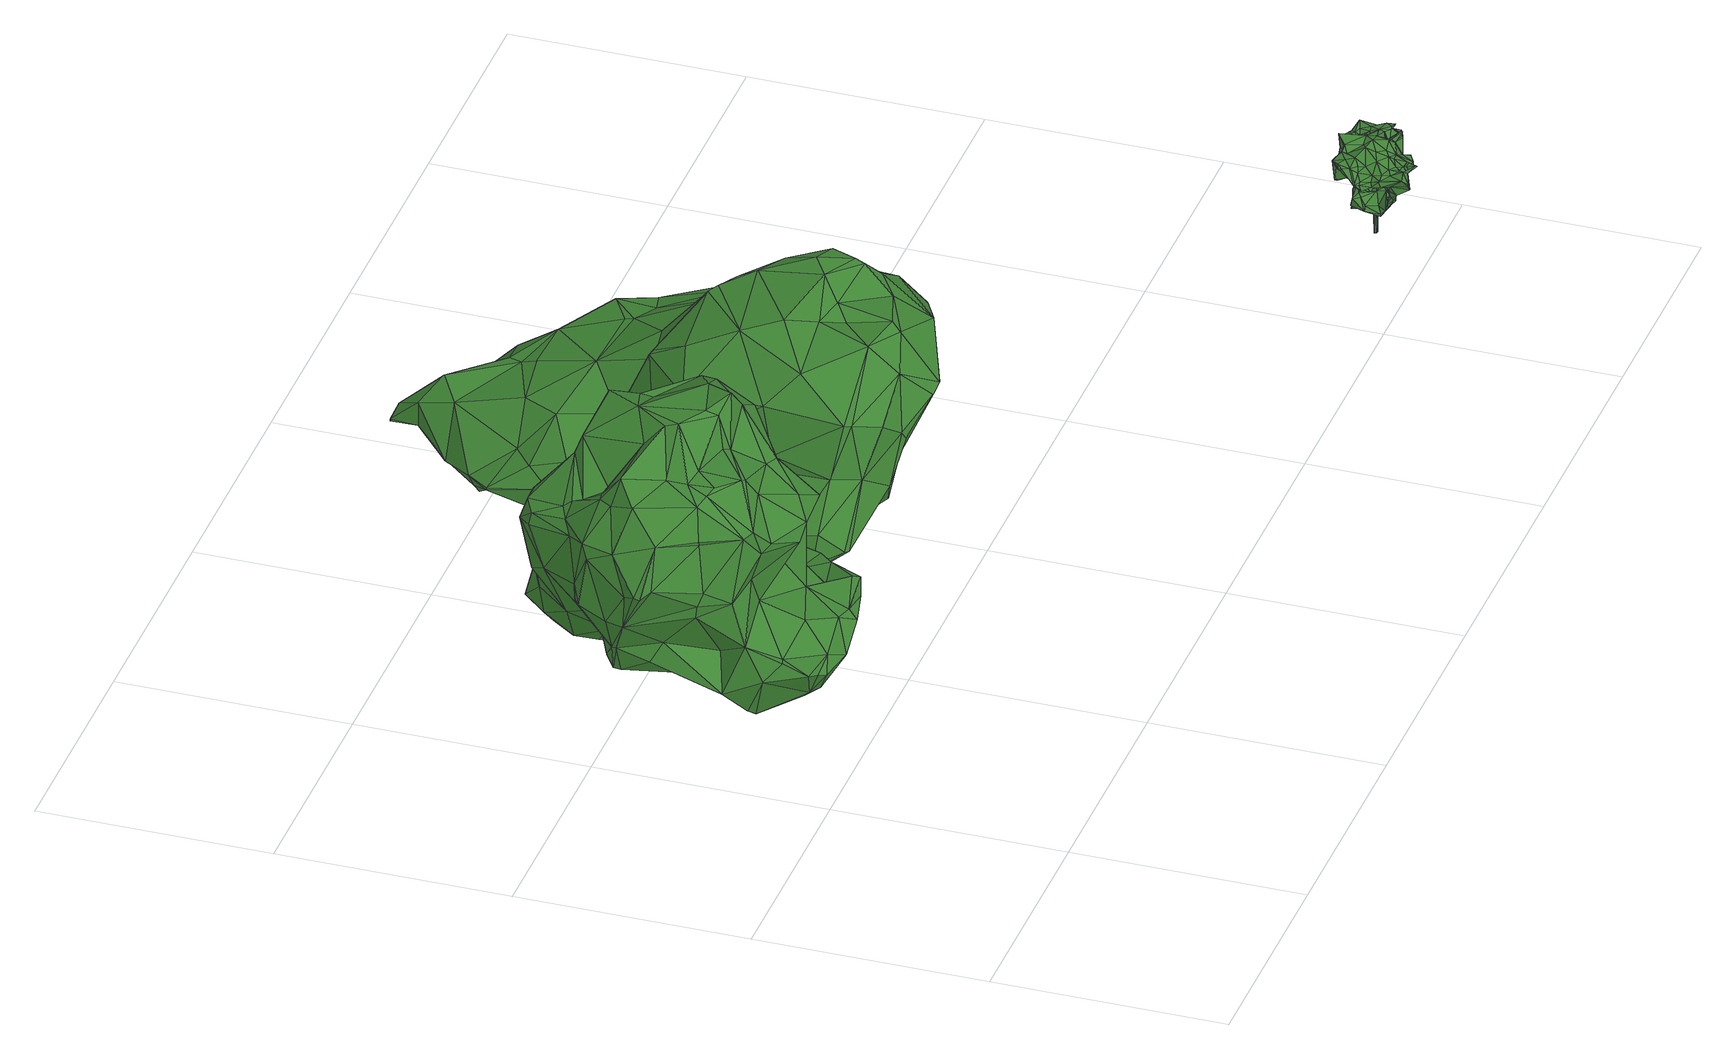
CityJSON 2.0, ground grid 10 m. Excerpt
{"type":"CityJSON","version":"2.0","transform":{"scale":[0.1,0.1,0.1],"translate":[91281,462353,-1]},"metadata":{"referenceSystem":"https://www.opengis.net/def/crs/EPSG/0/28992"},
"CityObjects":{
"tree1":{"type":"SolitaryVegetationObject","attributes":{"gtid":221,"crown_width_m":14.37,"crown_median_z":3.94,"trunk_H_m":4.12,"trunk_DBH_m":0.505,"trunk_radius_m":0.253,"trunk_base_height_m":-0.18,"original_gtid":"226"},"geometry":[{"type":"Solid","lod":"3","boundaries":[[[[0,1,2]],[[3,4,5]],[[6,7,8]],[[9,10,11]],[[12,11,13]],[[14,15,16]],[[4,17,18]],[[19,20,21]],[[22,23,24]],[[25,26,27]],[[28,29,30]],[[22,31,32]],[[33,34,35]],[[36,37,38]],[[39,40,41]],[[42,43,44]],[[45,46,47]],[[48,49,50]],[[51,52,53]],[[54,52,51]],[[55,56,57]],[[55,57,58]],[[59,24,60]],[[61,62,63]],[[64,65,66]],[[67,68,69]],[[49,38,70]],[[46,71,47]],[[72,73,74]],[[75,76,77]],[[78,79,23]],[[80,6,81]],[[82,83,84]],[[75,85,86]],[[85,65,86]],[[87,86,65]],[[88,66,85]],[[89,32,90]],[[91,24,92]],[[93,35,94]],[[95,96,84]],[[97,98,99]],[[100,97,99]],[[18,57,56]],[[18,56,101]],[[50,49,102]],[[103,104,105]],[[70,102,49]],[[106,14,107]],[[50,108,109]],[[109,108,48]],[[108,50,102]],[[97,110,98]],[[50,109,48]],[[111,92,112]],[[10,113,114]],[[2,115,116]],[[91,60,24]],[[117,118,119]],[[107,45,120]],[[121,75,77]],[[121,122,75]],[[87,84,83]],[[123,95,124]],[[44,43,46]],[[125,126,127]],[[57,128,58]],[[113,129,130]],[[120,45,47]],[[57,131,132]],[[57,132,128]],[[17,133,18]],[[14,134,135]],[[136,82,96]],[[106,137,14]],[[138,135,139]],[[140,42,141]],[[9,53,52]],[[142,29,63]],[[143,144,145]],[[146,11,147]],[[63,62,142]],[[134,11,146]],[[148,149,51]],[[150,151,152]],[[10,9,52]],[[153,154,155]],[[113,52,129]],[[10,52,113]],[[45,44,46]],[[156,141,157]],[[42,158,43]],[[111,112,94]],[[122,85,75]],[[159,74,73]],[[38,37,41]],[[69,71,46]],[[6,160,81]],[[161,36,38]],[[162,163,164]],[[162,164,27]],[[140,158,42]],[[163,162,134]],[[122,165,119]],[[22,24,166]],[[47,71,120]],[[167,82,136]],[[167,136,168]],[[89,169,170]],[[89,170,171]],[[172,66,88]],[[161,8,104]],[[104,8,7]],[[173,118,117]],[[80,7,6]],[[163,14,137]],[[143,168,174]],[[162,13,134]],[[25,27,164]],[[52,54,31]],[[175,176,158]],[[24,23,79]],[[92,78,112]],[[24,79,92]],[[32,31,54]],[[177,73,72]],[[78,92,79]],[[64,178,65]],[[77,179,145]],[[42,180,157]],[[29,28,126]],[[181,121,77]],[[33,159,182]],[[73,182,159]],[[93,183,184]],[[83,185,76]],[[13,11,134]],[[76,185,179]],[[76,75,86]],[[77,76,179]],[[18,131,57]],[[154,186,187]],[[21,187,186]],[[134,14,163]],[[24,59,166]],[[78,23,188]],[[125,140,141]],[[18,189,131]],[[76,86,83]],[[83,86,87]],[[89,171,190]],[[67,191,192]],[[193,194,105]],[[194,103,105]],[[117,195,196]],[[69,197,198]],[[199,200,154]],[[77,145,181]],[[190,171,201]],[[143,174,144]],[[202,15,61]],[[19,203,78]],[[166,204,205]],[[105,206,193]],[[142,62,207]],[[61,207,62]],[[184,208,159]],[[49,209,38]],[[210,209,49]],[[159,35,184]],[[36,161,103]],[[211,160,48]],[[99,98,108]],[[179,143,145]],[[159,33,35]],[[38,41,70]],[[184,183,212]],[[184,212,208]],[[159,208,74]],[[213,51,149]],[[21,20,201]],[[197,176,175]],[[53,214,51]],[[182,177,33]],[[73,177,182]],[[184,35,93]],[[68,71,69]],[[197,69,46]],[[6,8,160]],[[211,81,160]],[[167,143,82]],[[121,165,122]],[[85,122,100]],[[85,100,88]],[[215,216,5]],[[215,217,216]],[[215,5,91]],[[94,218,219]],[[94,219,93]],[[220,116,40]],[[220,40,0]],[[46,43,197]],[[68,67,192]],[[36,103,194]],[[161,104,103]],[[185,143,179]],[[88,99,172]],[[144,174,221]],[[194,37,36]],[[7,105,104]],[[106,107,120]],[[117,165,195]],[[124,65,222]],[[124,222,175]],[[176,197,43]],[[177,72,223]],[[224,151,150]],[[225,151,224]],[[108,102,99]],[[102,70,99]],[[172,99,70]],[[99,88,100]],[[83,82,143]],[[83,143,185]],[[114,11,10]],[[216,28,30]],[[167,168,143]],[[12,13,162]],[[28,226,127]],[[227,132,138]],[[31,22,166]],[[30,142,189]],[[30,29,142]],[[156,125,141]],[[227,128,132]],[[52,31,129]],[[96,228,136]],[[96,95,228]],[[123,124,175]],[[150,195,121]],[[181,150,121]],[[35,217,94]],[[112,78,218]],[[95,123,228]],[[71,116,229]],[[230,34,33]],[[230,217,34]],[[217,35,34]],[[28,127,126]],[[177,223,231]],[[80,81,155]],[[113,232,114]],[[233,234,157]],[[189,18,133]],[[189,133,30]],[[192,41,40]],[[135,138,235]],[[135,235,14]],[[133,17,30]],[[41,37,39]],[[153,81,211]],[[153,155,81]],[[168,136,223]],[[72,168,223]],[[236,237,140]],[[161,38,209]],[[199,21,171]],[[171,21,201]],[[144,208,212]],[[144,212,150]],[[144,150,145]],[[59,205,204]],[[166,59,204]],[[227,232,128]],[[33,177,230]],[[64,238,178]],[[198,178,238]],[[87,65,124]],[[201,20,190]],[[190,32,89]],[[90,149,169]],[[213,149,90]],[[21,239,19]],[[203,19,239]],[[31,205,130]],[[129,31,130]],[[58,205,59]],[[203,239,225]],[[18,101,4]],[[58,128,205]],[[66,191,64]],[[240,192,191]],[[192,40,241]],[[242,97,100]],[[156,157,234]],[[4,101,91]],[[125,236,140]],[[3,5,216]],[[4,91,5]],[[157,141,42]],[[127,243,236]],[[228,236,243]],[[145,150,181]],[[71,68,116]],[[214,26,244]],[[44,45,180]],[[65,178,222]],[[66,65,85]],[[128,130,205]],[[60,55,58]],[[60,58,59]],[[101,56,91]],[[55,91,56]],[[55,60,91]],[[245,41,192]],[[64,191,67]],[[238,64,67]],[[106,120,137]],[[242,173,246]],[[210,8,209]],[[8,161,209]],[[246,173,154]],[[211,48,108]],[[110,211,98]],[[108,98,211]],[[164,163,137]],[[237,175,158]],[[237,158,140]],[[158,176,43]],[[160,8,210]],[[160,210,48]],[[223,228,231]],[[183,150,212]],[[74,208,221]],[[74,221,72]],[[247,207,15]],[[54,213,32]],[[90,32,213]],[[84,96,82]],[[215,91,111]],[[111,91,92]],[[121,195,165]],[[228,248,231]],[[9,11,12]],[[231,248,230]],[[120,71,229]],[[120,229,25]],[[214,53,26]],[[214,1,51]],[[228,123,236]],[[224,150,183]],[[100,122,119]],[[63,249,61]],[[139,227,138]],[[142,207,189]],[[25,137,120]],[[164,137,25]],[[26,12,27]],[[27,12,162]],[[26,53,12]],[[53,9,12]],[[247,189,207]],[[7,206,105]],[[7,80,206]],[[72,221,168]],[[168,221,174]],[[203,218,78]],[[238,67,198]],[[198,67,69]],[[224,203,225]],[[112,218,94]],[[126,125,156]],[[126,156,29]],[[250,135,134]],[[139,135,250]],[[239,186,196]],[[117,196,186]],[[245,172,70]],[[41,245,70]],[[147,11,114]],[[231,230,177]],[[87,124,84]],[[216,217,226]],[[226,217,248]],[[116,241,40]],[[111,251,215]],[[217,215,251]],[[138,131,247]],[[247,131,189]],[[128,232,130]],[[113,130,232]],[[15,207,61]],[[199,171,200]],[[170,200,171]],[[26,25,229]],[[26,229,116]],[[198,222,178]],[[197,222,198]],[[131,138,132]],[[28,216,226]],[[84,124,95]],[[0,40,39]],[[233,63,234]],[[156,234,29]],[[172,191,66]],[[252,202,233]],[[240,191,172]],[[97,242,153]],[[153,242,246]],[[202,61,249]],[[246,154,153]],[[153,110,97]],[[153,211,110]],[[194,1,253]],[[245,192,240]],[[245,240,172]],[[26,115,244]],[[127,236,125]],[[206,169,148]],[[206,148,193]],[[216,30,3]],[[17,3,30]],[[247,235,138]],[[252,180,107]],[[45,107,180]],[[15,14,235]],[[247,15,235]],[[136,228,223]],[[4,3,17]],[[63,29,234]],[[1,194,148]],[[1,148,51]],[[193,148,194]],[[0,253,1]],[[0,39,253]],[[253,39,37]],[[37,194,253]],[[1,214,244]],[[146,227,139]],[[2,244,115]],[[170,169,200]],[[206,80,200]],[[197,254,222]],[[239,21,186]],[[173,117,186]],[[173,186,154]],[[21,154,187]],[[199,154,21]],[[154,200,155]],[[166,205,31]],[[206,200,169]],[[80,155,200]],[[2,1,244]],[[144,221,208]],[[22,32,188]],[[22,188,23]],[[78,188,19]],[[250,134,146]],[[250,146,139]],[[19,188,20]],[[190,20,188]],[[32,190,188]],[[63,233,249]],[[202,249,233]],[[42,44,180]],[[2,116,220]],[[2,220,0]],[[183,219,224]],[[93,219,183]],[[224,219,218]],[[224,218,203]],[[100,118,242]],[[100,119,118]],[[242,118,173]],[[228,243,248]],[[127,248,243]],[[89,90,169]],[[54,51,213]],[[148,169,149]],[[94,217,251]],[[196,152,239]],[[94,251,111]],[[225,239,152]],[[150,152,195]],[[196,195,152]],[[233,180,252]],[[157,180,233]],[[14,16,107]],[[26,116,115]],[[202,252,16]],[[107,16,252]],[[202,16,15]],[[230,248,217]],[[127,226,248]],[[114,232,147]],[[227,147,232]],[[146,147,227]],[[210,49,48]],[[236,123,237]],[[175,237,123]],[[225,152,151]],[[68,241,116]],[[192,241,68]],[[175,254,197]],[[175,222,254]],[[165,117,119]],[[255,256,257]],[[255,257,258]],[[258,257,259]],[[258,259,260]],[[259,257,261]],[[259,261,260]],[[257,256,262]],[[257,262,261]],[[261,262,263]],[[261,263,260]],[[263,262,264]],[[263,264,260]],[[262,256,265]],[[262,265,264]],[[264,265,266]],[[264,266,260]],[[266,265,267]],[[266,267,260]],[[265,256,268]],[[265,268,267]],[[268,256,269]],[[268,269,267]],[[267,269,270]],[[267,270,260]],[[270,269,271]],[[270,271,260]],[[269,256,272]],[[269,272,271]],[[271,272,273]],[[271,273,260]],[[273,272,274]],[[273,274,260]],[[272,256,275]],[[272,275,274]],[[274,275,276]],[[274,276,260]],[[275,256,277]],[[275,277,276]],[[276,277,278]],[[276,278,260]],[[277,256,279]],[[277,279,278]],[[278,279,280]],[[278,280,260]],[[280,279,281]],[[280,281,260]],[[279,256,282]],[[279,282,281]],[[281,282,283]],[[281,283,260]],[[282,256,284]],[[282,284,283]],[[283,284,285]],[[283,285,260]],[[284,256,286]],[[284,286,285]],[[285,286,287]],[[285,287,260]],[[287,286,288]],[[287,288,260]],[[286,256,289]],[[286,289,288]],[[288,289,290]],[[288,290,260]],[[289,256,255]],[[289,255,290]],[[290,255,258]],[[290,258,260]]]]}]},
"tree2":{"type":"SolitaryVegetationObject","attributes":{"gtid":233,"crown_width_m":18.89,"crown_median_z":2.87,"trunk_H_m":3.07,"trunk_DBH_m":0.556,"trunk_radius_m":0.278,"trunk_base_height_m":-0.2,"original_gtid":"238"},"geometry":[{"type":"Solid","lod":"3","boundaries":[[[[291,292,293]],[[294,295,296]],[[295,297,296]],[[298,299,300]],[[301,302,303]],[[304,305,296]],[[306,307,308]],[[309,307,306]],[[310,311,312]],[[313,314,315]],[[313,315,316]],[[293,317,318]],[[319,320,321]],[[322,323,324]],[[325,326,327]],[[292,328,329]],[[330,331,298]],[[332,333,334]],[[332,334,335]],[[336,337,338]],[[296,339,304]],[[340,304,339]],[[336,341,342]],[[321,343,319]],[[344,345,346]],[[347,314,308]],[[313,308,314]],[[348,349,350]],[[351,352,353]],[[354,355,356]],[[357,358,359]],[[293,318,349]],[[360,361,362]],[[363,364,299]],[[364,300,299]],[[342,341,365]],[[365,366,342]],[[336,342,366]],[[367,334,368]],[[369,370,295]],[[369,295,313]],[[371,372,291]],[[330,298,300]],[[300,318,317]],[[349,318,300]],[[373,374,375]],[[376,371,348]],[[371,291,293]],[[298,377,299]],[[320,378,372]],[[365,341,379]],[[291,380,381]],[[372,371,376]],[[382,383,336]],[[384,311,385]],[[386,332,387]],[[386,387,388]],[[373,366,374]],[[376,389,372]],[[390,292,329]],[[291,372,380]],[[390,317,292]],[[317,293,292]],[[391,392,362]],[[391,362,385]],[[370,301,393]],[[378,394,372]],[[395,372,389]],[[293,348,371]],[[396,343,321]],[[325,397,398]],[[291,381,292]],[[343,399,319]],[[400,401,402]],[[403,404,405]],[[406,407,408]],[[409,309,306]],[[356,355,410]],[[332,366,365]],[[411,412,413]],[[411,413,414]],[[333,415,368]],[[347,416,417]],[[293,349,348]],[[418,419,420]],[[354,356,421]],[[384,422,423]],[[424,425,426]],[[306,308,294]],[[427,351,428]],[[370,429,295]],[[379,341,399]],[[430,431,432]],[[433,328,434]],[[363,358,364]],[[357,364,358]],[[341,319,399]],[[406,408,435]],[[332,365,436]],[[373,336,366]],[[437,425,438]],[[425,424,438]],[[439,424,426]],[[376,326,389]],[[414,413,362]],[[360,362,413]],[[440,441,442]],[[390,416,443]],[[379,436,365]],[[391,385,310]],[[326,444,445]],[[357,445,444]],[[325,323,322]],[[398,323,325]],[[305,446,447]],[[448,449,450]],[[451,452,426]],[[453,454,352]],[[450,455,440]],[[442,456,448]],[[379,399,457]],[[343,457,399]],[[421,356,410]],[[358,458,459]],[[460,461,462]],[[314,463,315]],[[347,463,314]],[[344,464,354]],[[348,465,466]],[[326,348,466]],[[354,421,344]],[[412,467,413]],[[360,413,467]],[[298,331,377]],[[460,454,418]],[[468,416,390]],[[448,440,442]],[[469,470,391]],[[456,352,471]],[[331,472,377]],[[442,453,456]],[[438,424,450]],[[438,450,449]],[[352,454,353]],[[333,457,415]],[[448,450,440]],[[422,384,385]],[[391,470,392]],[[439,473,435]],[[474,475,467]],[[438,433,437]],[[294,313,295]],[[378,451,394]],[[425,394,451]],[[476,331,330]],[[409,359,309]],[[332,436,333]],[[471,448,456]],[[329,449,448]],[[477,410,478]],[[439,450,424]],[[439,455,450]],[[479,480,403]],[[439,419,455]],[[393,301,479]],[[455,419,441]],[[455,441,440]],[[460,345,461]],[[418,345,460]],[[431,460,432]],[[472,331,476]],[[385,311,310]],[[481,479,303]],[[482,405,475]],[[404,480,479]],[[425,437,394]],[[417,427,463]],[[396,483,368]],[[375,406,382]],[[370,393,429]],[[417,463,347]],[[312,481,484]],[[404,479,481]],[[485,475,486]],[[340,339,486]],[[340,486,487]],[[429,393,479]],[[361,488,422]],[[479,403,429]],[[485,486,489]],[[304,340,400]],[[304,400,402]],[[349,300,364]],[[383,382,490]],[[383,490,491]],[[320,337,378]],[[294,308,313]],[[299,458,363]],[[299,377,458]],[[320,395,324]],[[320,324,321]],[[406,473,490]],[[449,328,438]],[[437,380,394]],[[380,372,394]],[[395,320,372]],[[363,458,358]],[[422,362,361]],[[367,492,334]],[[366,332,386]],[[493,410,355]],[[494,477,478]],[[357,465,364]],[[495,388,387]],[[495,387,332]],[[470,469,411]],[[470,411,392]],[[377,472,458]],[[294,296,305]],[[305,306,294]],[[479,301,303]],[[351,417,471]],[[471,352,351]],[[456,453,352]],[[375,374,496]],[[337,491,378]],[[459,497,309]],[[498,447,499]],[[471,417,468]],[[494,474,412]],[[348,350,465]],[[500,346,420]],[[464,346,500]],[[491,490,501]],[[324,323,502]],[[309,497,307]],[[503,504,308]],[[329,468,390]],[[435,419,439]],[[329,448,468]],[[472,307,458]],[[471,468,448]],[[494,478,493]],[[316,315,427]],[[452,451,491]],[[378,491,451]],[[419,435,420]],[[496,407,375]],[[505,506,488]],[[304,402,446]],[[485,489,297]],[[498,499,483]],[[335,495,332]],[[420,408,500]],[[435,408,420]],[[343,415,457]],[[410,493,478]],[[386,496,374]],[[386,374,366]],[[475,487,486]],[[295,485,297]],[[429,485,295]],[[407,406,375]],[[473,501,490]],[[409,327,359]],[[507,460,431]],[[353,507,508]],[[353,508,351]],[[300,443,330]],[[317,443,300]],[[381,434,292]],[[433,434,381]],[[312,484,431]],[[508,428,509]],[[351,509,428]],[[330,443,476]],[[385,362,422]],[[443,416,510]],[[309,359,358]],[[324,502,321]],[[396,321,502]],[[443,510,476]],[[496,386,464]],[[407,464,500]],[[407,496,464]],[[325,327,409]],[[303,484,481]],[[370,428,301]],[[316,428,370]],[[297,489,296]],[[354,464,511]],[[511,386,388]],[[508,301,428]],[[379,457,436]],[[441,454,453]],[[315,463,427]],[[505,488,512]],[[425,451,426]],[[395,326,322]],[[395,322,324]],[[389,326,395]],[[339,296,489]],[[418,441,419]],[[439,426,452]],[[336,491,337]],[[292,434,328]],[[485,429,403]],[[513,505,512]],[[312,311,514]],[[312,514,481]],[[481,514,505]],[[481,505,404]],[[312,431,430]],[[312,430,310]],[[515,467,475]],[[341,336,338]],[[341,338,319]],[[320,338,337]],[[320,319,338]],[[515,512,361]],[[391,310,516]],[[391,516,469]],[[392,414,362]],[[474,487,475]],[[386,511,464]],[[446,305,304]],[[476,510,504]],[[503,307,504]],[[462,469,516]],[[462,516,430]],[[462,432,460]],[[364,350,349]],[[364,465,350]],[[476,504,472]],[[351,427,417]],[[474,467,412]],[[482,485,403]],[[327,445,359]],[[513,512,515]],[[499,446,517]],[[368,334,333]],[[515,360,467]],[[308,307,503]],[[487,474,518]],[[430,516,310]],[[432,462,430]],[[493,518,494]],[[439,452,473]],[[427,428,316]],[[398,396,323]],[[483,396,398]],[[380,437,433]],[[380,433,381]],[[446,492,517]],[[499,517,492]],[[325,322,326]],[[367,499,492]],[[358,459,309]],[[326,376,348]],[[317,390,443]],[[339,489,486]],[[398,447,498]],[[398,498,483]],[[396,502,323]],[[418,420,345]],[[400,487,401]],[[388,518,493]],[[493,519,388]],[[355,519,493]],[[511,388,520]],[[388,519,520]],[[306,521,409]],[[305,447,521]],[[305,521,306]],[[507,353,460]],[[403,480,404]],[[472,504,307]],[[441,418,454]],[[355,520,519]],[[402,518,388]],[[347,308,504]],[[401,487,518]],[[401,518,402]],[[462,344,477]],[[462,461,344]],[[421,477,344]],[[499,367,368]],[[483,499,368]],[[447,446,499]],[[469,462,477]],[[410,477,421]],[[442,441,453]],[[518,474,494]],[[307,497,458]],[[495,402,388]],[[368,415,396]],[[521,397,409]],[[521,447,397]],[[409,397,325]],[[514,506,505]],[[361,512,488]],[[398,397,447]],[[316,370,369]],[[316,369,313]],[[492,335,334]],[[382,336,375]],[[336,373,375]],[[468,417,416]],[[475,513,515]],[[505,513,404]],[[482,475,485]],[[435,473,406]],[[511,520,355]],[[508,507,302]],[[508,302,301]],[[510,416,504]],[[347,504,416]],[[340,487,400]],[[402,492,446]],[[495,492,402]],[[335,492,495]],[[355,354,511]],[[343,396,415]],[[392,411,414]],[[469,477,411]],[[344,461,345]],[[460,353,454]],[[333,436,457]],[[420,346,345]],[[412,411,494]],[[466,465,444]],[[466,444,326]],[[465,357,444]],[[494,411,477]],[[329,328,449]],[[360,515,361]],[[491,336,383]],[[406,490,382]],[[403,405,482]],[[500,408,407]],[[452,501,473]],[[491,501,452]],[[475,405,513]],[[404,513,405]],[[464,344,346]],[[484,507,431]],[[351,508,509]],[[359,445,357]],[[459,458,497]],[[484,302,507]],[[303,302,484]],[[327,326,445]],[[488,423,422]],[[514,311,506]],[[384,506,311]],[[423,506,384]],[[488,506,423]],[[438,328,433]],[[522,523,524]],[[522,524,525]],[[525,524,526]],[[525,526,527]],[[526,524,528]],[[526,528,527]],[[524,523,529]],[[524,529,528]],[[529,523,530]],[[529,530,528]],[[528,530,531]],[[528,531,527]],[[530,523,532]],[[530,532,531]],[[531,532,533]],[[531,533,527]],[[532,523,534]],[[532,534,533]],[[533,534,535]],[[533,535,527]],[[534,523,536]],[[534,536,535]],[[536,523,537]],[[536,537,535]],[[535,537,538]],[[535,538,527]],[[537,523,539]],[[537,539,538]],[[538,539,540]],[[538,540,527]],[[539,523,541]],[[539,541,540]],[[540,541,542]],[[540,542,527]],[[541,523,543]],[[541,543,542]],[[542,543,544]],[[542,544,527]],[[543,523,545]],[[543,545,544]],[[544,545,546]],[[544,546,527]],[[545,523,547]],[[545,547,546]],[[546,547,548]],[[546,548,527]],[[547,523,549]],[[547,549,548]],[[549,523,550]],[[549,550,548]],[[548,550,551]],[[548,551,527]],[[550,523,552]],[[550,552,551]],[[551,552,553]],[[551,553,527]],[[552,523,554]],[[552,554,553]],[[553,554,555]],[[553,555,527]],[[554,523,556]],[[554,556,555]],[[555,556,557]],[[555,557,527]],[[557,556,558]],[[557,558,527]],[[556,523,559]],[[556,559,558]],[[558,559,560]],[[558,560,527]],[[559,523,522]],[[559,522,560]],[[560,522,525]],[[560,525,527]]]]}]},
"tree3":{"type":"SolitaryVegetationObject","attributes":{"gtid":314,"crown_width_m":3.9,"crown_median_z":3.42,"trunk_H_m":3.46,"trunk_DBH_m":0.106,"trunk_radius_m":0.0532,"trunk_base_height_m":-0.04,"original_gtid":"320"},"geometry":[{"type":"MultiSurface","lod":"3","boundaries":[[[561,562,563]],[[564,565,566]],[[567,568,569]],[[570,571,572]],[[573,574,575]],[[576,577,578]],[[579,580,581]],[[582,583,584]],[[585,583,582]],[[577,576,586]],[[587,588,589]],[[590,591,592]],[[593,594,564]],[[595,594,593]],[[596,597,598]],[[599,600,601]],[[602,603,604]],[[602,604,605]],[[606,607,608]],[[609,607,606]],[[610,611,612]],[[610,562,613]],[[614,615,616]],[[617,618,619]],[[620,621,622]],[[623,624,625]],[[626,627,628]],[[629,605,630]],[[631,632,633]],[[595,634,635]],[[636,570,637]],[[638,639,608]],[[599,601,640]],[[568,641,642]],[[593,643,644]],[[593,644,645]],[[646,647,648]],[[649,642,641]],[[611,650,624]],[[623,611,624]],[[651,652,578]],[[653,654,640]],[[655,656,594]],[[657,645,658]],[[617,659,618]],[[660,661,662]],[[658,663,664]],[[665,666,667]],[[635,668,669]],[[670,671,672]],[[673,674,675]],[[595,644,655]],[[595,669,644]],[[658,676,660]],[[664,676,658]],[[677,678,679]],[[656,680,597]],[[681,579,629]],[[663,629,579]],[[640,682,599]],[[619,618,683]],[[684,685,625]],[[583,686,582]],[[647,589,687]],[[688,683,689]],[[690,683,688]],[[615,691,616]],[[631,591,590]],[[633,591,631]],[[692,693,694]],[[692,694,695]],[[696,659,697]],[[698,659,696]],[[699,700,701]],[[702,701,685]],[[694,703,704]],[[705,706,569]],[[584,583,707]],[[576,708,586]],[[698,675,674]],[[631,709,632]],[[710,668,711]],[[662,712,713]],[[661,712,662]],[[714,647,646]],[[635,711,668]],[[691,665,616]],[[586,715,716]],[[696,697,590]],[[674,659,698]],[[691,615,627]],[[611,613,717]],[[718,688,719]],[[720,632,709]],[[721,722,723]],[[724,679,725]],[[726,667,727]],[[689,659,674]],[[697,659,689]],[[728,729,730]],[[566,597,596]],[[566,656,597]],[[566,565,656]],[[605,629,731]],[[732,733,699]],[[706,561,570]],[[694,693,734]],[[735,632,720]],[[735,633,632]],[[714,589,647]],[[671,582,584]],[[565,594,656]],[[612,563,610]],[[711,736,710]],[[682,646,648]],[[571,682,648]],[[694,633,734]],[[732,701,702]],[[569,568,641]],[[623,737,611]],[[735,720,734]],[[660,658,645]],[[598,738,603]],[[739,656,655]],[[660,676,661]],[[696,592,698]],[[590,592,696]],[[631,638,709]],[[627,722,628]],[[740,730,741]],[[740,728,730]],[[647,687,648]],[[646,742,687]],[[709,695,720]],[[564,598,743]],[[663,731,629]],[[744,745,746]],[[747,698,748]],[[641,606,608]],[[602,690,688]],[[749,750,659]],[[743,598,603]],[[736,583,585]],[[583,582,707]],[[661,732,712]],[[693,609,626]],[[690,602,751]],[[713,752,662]],[[688,753,603]],[[753,688,718]],[[641,608,649]],[[590,754,631]],[[645,644,755]],[[640,601,653]],[[599,682,571]],[[756,649,608]],[[756,608,754]],[[757,697,689]],[[728,654,653]],[[587,758,588]],[[639,631,754]],[[639,638,631]],[[704,592,694]],[[568,621,569]],[[570,636,599]],[[600,599,636]],[[759,760,761]],[[761,762,759]],[[763,574,764]],[[592,704,748]],[[592,748,698]],[[741,622,740]],[[620,622,741]],[[569,621,705]],[[609,727,667]],[[642,727,609]],[[619,755,617]],[[619,645,755]],[[740,622,568]],[[624,684,625]],[[710,765,668]],[[718,743,766]],[[595,655,594]],[[689,767,768]],[[712,620,741]],[[712,702,685]],[[582,686,764]],[[726,649,749]],[[588,758,714]],[[646,588,714]],[[651,563,652]],[[646,682,742]],[[628,693,626]],[[566,596,598]],[[681,629,630]],[[745,744,769]],[[661,676,663]],[[760,663,676]],[[603,738,630]],[[609,692,607]],[[726,727,649]],[[603,753,770]],[[732,658,645]],[[687,589,588]],[[564,594,565]],[[759,768,760]],[[712,685,684]],[[605,751,602]],[[697,761,754]],[[697,754,590]],[[668,765,669]],[[568,622,621]],[[713,621,752]],[[699,655,656]],[[711,635,634]],[[624,650,684]],[[713,684,650]],[[712,684,713]],[[675,747,763]],[[712,662,620]],[[725,771,755]],[[566,598,564]],[[603,630,604]],[[747,748,723]],[[608,709,638]],[[772,561,563]],[[609,722,626]],[[645,657,730]],[[669,715,700]],[[595,635,669]],[[605,773,751]],[[723,722,614]],[[615,614,722]],[[730,729,645]],[[728,653,729]],[[563,562,610]],[[561,637,570]],[[577,601,600]],[[578,577,600]],[[774,775,776]],[[775,643,593]],[[775,593,645]],[[729,716,669]],[[754,676,750]],[[689,777,688]],[[644,699,655]],[[651,578,600]],[[625,737,623]],[[753,718,766]],[[688,603,602]],[[753,766,770]],[[670,758,671]],[[605,604,630]],[[747,723,575]],[[627,615,722]],[[614,575,723]],[[763,747,574]],[[609,606,642]],[[735,734,633]],[[667,778,589]],[[663,779,731]],[[780,731,779]],[[625,685,781]],[[737,708,782]],[[725,783,724]],[[674,777,689]],[[627,666,691]],[[695,607,692]],[[784,574,573]],[[586,700,715]],[[700,586,781]],[[760,779,663]],[[741,730,657]],[[699,733,655]],[[772,563,651]],[[758,670,785]],[[745,774,776]],[[745,776,777]],[[689,768,757]],[[745,769,774]],[[729,786,669]],[[744,787,595]],[[641,568,606]],[[639,754,608]],[[681,655,580]],[[687,647,646]],[[726,778,667]],[[679,778,726]],[[587,778,724]],[[589,778,587]],[[724,778,679]],[[737,652,612]],[[740,654,728]],[[671,758,587]],[[583,783,788]],[[779,760,768]],[[779,789,780]],[[737,625,708]],[[573,616,672]],[[672,784,573]],[[760,676,761]],[[732,645,644]],[[732,644,733]],[[669,716,715]],[[699,701,732]],[[752,620,662]],[[571,682,654]],[[614,573,575]],[[614,616,573]],[[681,580,579]],[[563,612,652]],[[739,655,681]],[[636,637,651]],[[665,691,666]],[[790,574,784]],[[672,790,784]],[[580,683,581]],[[747,575,574]],[[667,589,665]],[[679,678,725]],[[785,616,665]],[[758,665,714]],[[785,665,758]],[[717,613,713]],[[739,681,630]],[[630,680,739]],[[656,739,680]],[[661,658,732]],[[663,658,661]],[[669,755,644]],[[669,644,729]],[[736,585,791]],[[659,792,749]],[[644,700,699]],[[669,700,644]],[[672,616,670]],[[782,578,737]],[[561,772,637]],[[667,722,609]],[[580,655,643]],[[612,611,737]],[[651,637,772]],[[759,757,768]],[[737,578,652]],[[677,679,726]],[[761,676,754]],[[674,746,777]],[[745,777,746]],[[712,660,662]],[[793,664,581]],[[601,586,794]],[[601,794,653]],[[579,581,663]],[[642,649,727]],[[673,746,674]],[[655,644,643]],[[744,775,774]],[[744,595,775]],[[598,597,738]],[[567,569,706]],[[599,571,570]],[[606,568,642]],[[577,586,601]],[[767,773,768]],[[773,789,779]],[[795,793,581]],[[605,789,773]],[[568,567,740]],[[796,676,664]],[[683,581,664]],[[717,713,650]],[[732,702,712]],[[570,572,706]],[[797,567,706]],[[650,611,717]],[[613,611,610]],[[586,716,794]],[[618,796,664]],[[683,618,664]],[[627,722,666]],[[605,731,789]],[[780,789,731]],[[619,683,643]],[[643,683,580]],[[561,797,562]],[[706,797,561]],[[597,680,738]],[[773,779,768]],[[762,757,759]],[[762,697,757]],[[762,761,697]],[[600,636,651]],[[775,595,593]],[[619,643,775]],[[619,775,645]],[[733,644,655]],[[767,793,795]],[[785,670,616]],[[769,744,774]],[[654,637,571]],[[797,637,740]],[[654,740,637]],[[796,750,676]],[[618,750,796]],[[709,608,695]],[[749,649,750]],[[618,659,750]],[[752,621,620]],[[621,562,705]],[[613,562,713]],[[621,713,562]],[[765,729,669]],[[794,716,653]],[[653,716,729]],[[576,578,782]],[[706,572,797]],[[797,572,637]],[[571,637,572]],[[765,710,736]],[[657,658,712]],[[712,658,660]],[[703,721,723]],[[721,628,722]],[[770,743,603]],[[649,756,750]],[[754,750,756]],[[582,724,585]],[[729,644,645]],[[657,712,741]],[[755,786,791]],[[736,786,765]],[[736,791,786]],[[749,792,726]],[[659,617,792]],[[729,765,786]],[[630,738,680]],[[718,593,743]],[[564,743,593]],[[767,795,773]],[[694,591,633]],[[592,591,694]],[[766,743,770]],[[693,692,609]],[[654,682,640]],[[755,669,786]],[[677,792,617]],[[677,726,792]],[[747,675,698]],[[586,708,781]],[[695,608,607]],[[567,797,740]],[[781,708,625]],[[782,708,576]],[[687,742,648]],[[724,790,587]],[[582,790,724]],[[742,682,648]],[[791,783,755]],[[725,755,783]],[[694,693,703]],[[703,693,721]],[[721,693,628]],[[675,763,673]],[[781,701,700]],[[781,685,701]],[[744,746,788]],[[788,746,673]],[[763,788,673]],[[763,764,686]],[[574,790,764]],[[672,671,790]],[[707,671,672]],[[585,724,783]],[[585,783,791]],[[788,787,744]],[[788,711,787]],[[788,736,711]],[[736,788,791]],[[634,787,711]],[[595,787,634]],[[705,797,706]],[[562,797,705]],[[723,748,703]],[[704,703,748]],[[788,686,583]],[[763,686,788]],[[790,671,582]],[[707,582,671]],[[582,764,790]],[[718,719,593]],[[775,593,719]],[[777,719,688]],[[775,719,776]],[[776,719,777]],[[626,722,627]],[[667,666,722]],[[588,646,647]],[[587,790,671]],[[617,771,677]],[[617,755,771]],[[707,671,584]],[[788,783,791]],[[736,791,783]],[[583,736,783]],[[589,588,665]],[[714,665,588]],[[714,588,589]],[[771,678,677]],[[771,725,678]],[[588,647,687]],[[695,694,734]],[[695,734,720]],[[690,751,795]],[[773,795,751]],[[795,581,690]],[[690,581,683]],[[793,689,664]],[[689,793,767]],[[663,581,664]],[[683,664,689]],[[798,799,800]],[[800,799,801]],[[799,798,802]],[[799,802,801]],[[801,802,803]],[[801,803,800]],[[803,802,804]],[[803,804,800]],[[802,798,805]],[[802,805,804]],[[805,798,804]],[[804,798,806]],[[804,806,800]],[[806,798,800]]]}]}
},
"vertices":[
[114,224,44],[99,235,46],[96,210,62],[36,165,75],[16,180,85],[35,167,69],[129,254,22],[126,261,34],[132,261,37],[70,247,88],[62,247,88],[73,231,106],[86,227,104],[83,229,110],[78,206,130],[69,186,131],[79,178,133],[40,168,95],[21,180,103],[68,205,24],[71,220,21],[77,220,21],[50,214,49],[41,207,35],[29,201,47],[110,220,112],[100,224,90],[105,224,115],[52,146,88],[48,148,100],[45,151,98],[52,237,63],[63,231,37],[40,122,42],[43,134,44],[39,141,36],[127,250,48],[131,240,51],[144,249,46],[128,230,51],[123,209,47],[138,225,51],[93,153,107],[103,165,96],[108,167,120],[114,185,125],[118,174,113],[117,188,123],[159,255,20],[163,247,33],[171,244,20],[82,249,54],[61,250,79],[83,243,78],[61,245,56],[15,191,81],[11,186,84],[21,198,96],[25,210,89],[26,214,66],[21,201,64],[61,175,116],[54,166,114],[61,157,115],[139,185,45],[130,161,44],[147,184,40],[128,194,64],[125,200,74],[127,185,85],[156,224,41],[118,195,95],[66,115,38],[45,116,41],[52,121,30],[128,150,22],[122,137,24],[117,146,18],[38,200,31],[37,203,32],[113,251,20],[122,248,18],[103,121,51],[120,130,27],[120,139,44],[141,169,28],[127,145,28],[128,146,42],[154,193,27],[77,245,25],[77,247,37],[19,193,64],[29,199,47],[44,149,18],[39,158,27],[98,134,48],[101,124,52],[147,224,25],[155,226,23],[157,221,29],[143,195,24],[10,183,84],[165,243,31],[127,258,42],[127,261,37],[121,259,37],[95,205,124],[95,182,135],[165,241,19],[168,242,18],[150,226,23],[40,183,46],[38,188,37],[55,243,86],[55,230,92],[101,224,76],[119,212,75],[119,199,20],[128,198,23],[126,191,26],[116,192,124],[115,162,16],[131,166,19],[94,153,69],[110,149,45],[77,135,90],[56,143,91],[71,136,84],[28,213,94],[54,244,81],[45,224,85],[34,194,111],[40,205,106],[39,168,97],[74,228,114],[67,200,120],[82,119,49],[96,211,124],[44,202,117],[47,211,106],[99,137,89],[85,141,97],[50,168,112],[104,130,28],[79,146,30],[109,143,20],[56,222,96],[55,226,95],[92,247,40],[76,248,51],[88,160,23],[66,174,33],[81,185,35],[133,236,23],[107,227,30],[115,243,20],[67,152,106],[86,155,108],[113,155,87],[47,124,30],[142,253,19],[134,258,41],[93,226,116],[87,221,129],[101,221,120],[122,172,22],[29,216,65],[97,119,46],[83,116,44],[83,255,28],[80,246,24],[77,241,22],[155,199,42],[125,204,21],[74,126,37],[106,159,67],[114,156,87],[55,119,44],[125,183,57],[117,133,23],[95,168,128],[110,149,17],[42,119,42],[65,162,20],[46,146,16],[118,130,25],[102,204,27],[89,215,34],[57,211,36],[44,170,110],[69,230,22],[149,196,45],[139,207,49],[118,257,37],[122,248,47],[103,172,25],[102,198,26],[127,172,84],[129,179,81],[98,232,37],[95,246,25],[73,230,21],[80,173,131],[63,192,18],[28,216,68],[30,217,73],[110,252,27],[53,177,114],[62,131,18],[141,255,38],[145,253,29],[143,241,19],[69,148,22],[73,248,51],[93,236,72],[36,168,63],[40,154,70],[41,149,50],[49,180,27],[50,164,24],[116,203,52],[69,123,33],[116,173,54],[75,121,49],[64,163,20],[71,188,28],[55,151,73],[45,211,105],[85,138,54],[114,209,99],[46,135,44],[63,131,53],[49,227,90],[77,167,118],[63,156,114],[69,192,129],[88,139,83],[97,148,82],[128,187,62],[82,200,22],[150,202,45],[121,201,54],[131,207,28],[77,153,78],[95,234,72],[151,217,44],[125,213,34],[53,186,114],[62,150,59],[76,170,118],[60,212,100],[52,163,39],[87,170,138],[119,238,48],[106,172,68],[90,190,8],[88,190,8],[90,191,8],[90,190,49],[90,191,49],[87,190,49],[90,192,49],[89,192,8],[89,192,49],[89,193,49],[88,193,8],[88,193,49],[87,193,49],[87,193,8],[86,192,8],[86,193,49],[86,192,49],[85,191,8],[85,192,49],[85,191,49],[85,190,8],[85,190,49],[85,189,8],[85,189,49],[86,188,8],[86,189,49],[86,188,49],[87,188,8],[87,188,49],[88,188,8],[88,188,49],[89,188,8],[89,188,49],[89,189,49],[90,189,8],[90,189,49],
[205,138,101],[188,146,103],[186,132,94],[179,218,20],[171,239,17],[197,227,16],[172,240,18],[137,139,38],[140,138,37],[156,138,61],[154,269,31],[164,280,34],[158,296,24],[220,221,23],[213,208,32],[188,193,39],[170,174,37],[161,193,33],[179,160,30],[202,328,44],[193,336,35],[190,320,40],[163,221,18],[155,206,38],[156,217,40],[155,233,25],[158,143,84],[164,132,82],[279,148,43],[267,147,75],[261,150,39],[235,153,44],[238,153,41],[248,149,43],[206,156,28],[217,138,54],[200,151,28],[196,169,105],[169,168,97],[131,148,48],[130,150,34],[293,207,18],[280,179,19],[274,195,30],[273,220,23],[304,191,53],[282,166,71],[293,160,56],[203,229,17],[214,228,20],[305,163,45],[317,193,32],[274,156,27],[259,275,56],[243,262,59],[262,259,53],[150,188,42],[198,122,79],[176,128,73],[179,127,69],[169,230,56],[186,237,82],[188,251,50],[273,268,48],[274,275,35],[271,278,39],[180,135,38],[176,140,35],[196,149,28],[218,315,17],[202,326,22],[234,323,20],[148,142,33],[170,131,51],[318,191,28],[313,212,34],[267,194,38],[267,167,21],[166,238,20],[153,259,19],[203,121,82],[235,134,90],[298,212,44],[296,218,44],[290,211,50],[221,128,70],[132,150,30],[257,156,92],[308,168,25],[226,148,103],[207,142,104],[286,205,48],[284,180,50],[197,349,22],[202,347,27],[295,237,30],[285,228,24],[279,246,19],[236,134,71],[157,146,84],[232,321,30],[243,320,21],[155,265,18],[236,156,106],[242,139,68],[257,157,23],[214,173,33],[228,161,42],[282,153,35],[228,240,33],[246,253,32],[254,233,27],[169,293,19],[164,303,20],[183,307,20],[273,214,56],[283,230,58],[266,229,64],[205,167,25],[270,280,33],[237,309,20],[234,304,18],[236,318,20],[243,320,20],[275,161,22],[157,176,64],[162,202,70],[223,244,69],[245,222,84],[261,236,62],[263,283,46],[202,348,20],[197,349,21],[226,180,115],[233,166,113],[237,177,113],[157,222,42],[161,239,34],[159,267,17],[215,300,48],[189,290,49],[213,293,51],[210,166,106],[203,160,102],[254,216,84],[303,185,25],[232,162,112],[218,174,113],[232,195,108],[213,217,102],[218,222,96],[209,220,101],[152,150,61],[186,135,51],[189,140,47],[230,216,29],[220,189,39],[183,198,103],[190,182,107],[221,203,107],[252,167,96],[250,181,82],[188,236,83],[204,241,68],[219,211,104],[180,220,93],[289,164,21],[148,146,29],[170,146,35],[210,267,58],[243,266,58],[235,291,53],[155,204,45],[274,262,50],[183,131,58],[186,136,60],[226,304,17],[161,181,84],[235,308,42],[236,318,31],[164,216,81],[134,157,32],[251,199,83],[227,291,21],[206,284,17],[130,159,46],[256,285,44],[266,280,33],[158,296,23],[162,300,19],[166,306,23],[179,287,25],[258,162,23],[173,288,35],[179,265,16],[207,252,23],[227,263,18],[198,337,21],[192,244,19],[265,193,58],[278,171,73],[255,220,30],[261,270,16],[257,276,31],[275,224,20],[286,229,56],[173,160,34],[248,185,48],[249,194,43],[275,232,59],[259,185,61],[246,150,38],[153,187,40],[150,186,41],[180,320,19],[193,336,24],[180,274,50],[164,264,39],[168,242,36],[156,169,58],[278,255,29],[191,315,18],[186,311,18],[179,320,19],[209,306,17],[218,306,47],[237,212,41],[250,264,18],[274,259,26],[276,258,28],[210,184,34],[220,215,8],[218,215,8],[220,216,8],[222,213,39],[222,214,39],[219,213,39],[221,215,39],[220,217,8],[219,218,8],[220,216,39],[218,218,8],[219,216,39],[217,218,8],[218,216,39],[216,218,8],[216,217,8],[217,215,39],[215,217,8],[216,215,39],[215,216,8],[216,214,39],[215,215,8],[216,213,39],[215,214,8],[216,212,39],[215,213,8],[217,211,39],[216,213,8],[217,213,8],[218,211,39],[217,212,8],[219,210,39],[218,212,8],[219,211,39],[219,213,8],[220,211,39],[221,211,39],[220,214,8],[221,212,39],
[460,26,25],[461,31,26],[465,29,22],[488,21,44],[488,21,42],[490,22,44],[459,29,31],[459,30,33],[457,32,31],[457,20,25],[457,18,28],[457,20,26],[454,15,47],[458,17,47],[452,18,48],[473,27,23],[467,21,26],[472,23,19],[480,33,48],[480,31,49],[478,34,48],[462,12,47],[466,12,47],[461,6,49],[466,12,46],[472,23,29],[455,11,44],[454,13,39],[455,16,39],[462,38,49],[457,35,49],[458,31,50],[477,23,46],[488,21,43],[476,17,43],[492,23,44],[492,25,44],[490,25,45],[464,17,28],[467,19,25],[467,17,28],[482,32,50],[486,27,50],[485,31,49],[485,38,50],[457,28,38],[453,28,46],[456,34,41],[451,26,44],[465,35,21],[471,32,20],[470,31,20],[467,35,23],[449,18,47],[448,18,47],[450,9,48],[469,25,50],[471,30,50],[472,25,49],[468,30,31],[466,33,31],[465,27,30],[474,31,22],[475,35,25],[476,28,26],[447,25,42],[448,21,44],[448,26,44],[486,36,45],[488,31,47],[456,40,48],[453,38,49],[453,37,49],[477,14,43],[477,14,42],[464,19,26],[463,23,26],[456,39,39],[456,38,39],[464,16,29],[458,30,38],[457,28,39],[479,28,49],[476,24,42],[474,26,41],[455,14,35],[455,15,36],[456,17,32],[460,30,42],[474,35,25],[466,23,25],[470,28,21],[467,17,31],[464,20,33],[483,26,42],[487,24,43],[474,26,34],[473,31,40],[468,31,50],[468,33,41],[472,34,38],[468,33,33],[477,36,45],[476,34,47],[451,14,44],[449,20,45],[455,20,46],[473,14,40],[475,19,38],[453,7,45],[458,9,47],[455,10,49],[467,21,50],[468,27,53],[463,24,51],[470,38,42],[464,22,49],[464,20,49],[460,19,47],[491,28,44],[483,31,48],[457,17,30],[477,31,49],[474,31,27],[475,28,29],[465,17,48],[456,16,37],[479,28,51],[472,31,52],[480,32,49],[448,17,45],[452,28,46],[447,28,44],[451,31,49],[454,34,47],[463,36,48],[466,38,50],[462,28,53],[481,26,36],[478,25,34],[478,27,35],[476,29,36],[452,28,47],[455,29,48],[458,33,27],[454,26,28],[461,7,49],[473,27,24],[455,38,46],[471,11,41],[474,12,42],[471,31,33],[467,35,29],[453,12,39],[474,25,35],[471,22,33],[468,34,24],[482,24,50],[480,26,50],[450,35,48],[449,26,45],[450,22,45],[452,22,47],[461,15,46],[464,16,47],[461,25,47],[455,28,47],[465,21,34],[470,20,37],[471,23,34],[481,39,47],[479,29,37],[482,29,38],[450,34,49],[448,35,50],[470,12,42],[473,27,21],[490,27,45],[488,28,46],[464,24,32],[470,26,32],[456,16,34],[485,25,49],[472,19,51],[471,20,53],[470,21,53],[458,22,50],[456,26,48],[462,30,46],[466,34,47],[482,37,48],[467,33,32],[483,24,51],[462,39,43],[469,21,45],[458,34,45],[470,42,52],[454,7,42],[472,42,44],[473,42,43],[466,41,42],[470,39,44],[464,19,49],[461,15,47],[472,16,39],[483,23,51],[477,37,47],[476,40,48],[476,17,54],[485,23,51],[468,20,46],[461,26,25],[479,38,48],[476,18,54],[475,23,47],[472,23,51],[473,27,52],[457,18,46],[478,41,46],[480,43,45],[476,26,29],[476,21,21],[466,14,45],[458,13,47],[452,7,45],[472,17,40],[475,17,44],[468,17,48],[481,40,47],[459,13,47],[468,13,42],[462,26,50],[477,36,47],[470,21,31],[479,36,47],[470,36,50],[458,27,28],[468,25,10],[468,26,10],[468,26,44],[468,27,44],[467,26,10],[467,27,44],[467,26,44],[467,25,10],[468,25,44]
]}
